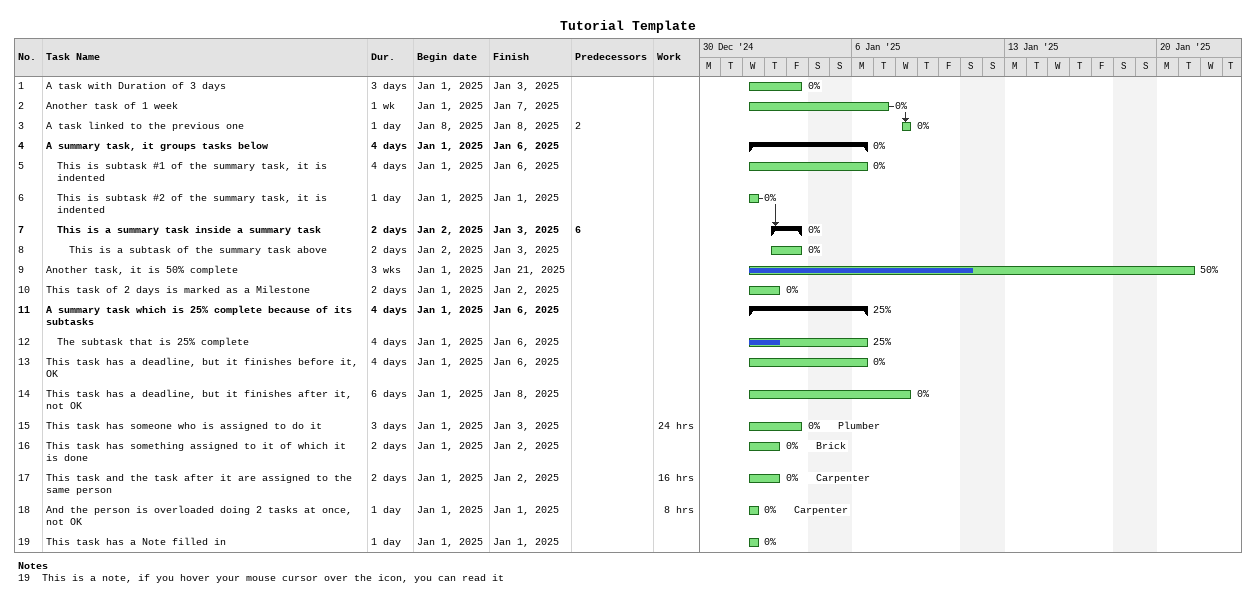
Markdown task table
Tutorial Template

| ID | Level | Task | Duration | Start | Finish | Predecessors | Resources | % complete | Work (h) |
|---|---|---|---|---|---|---|---|---|---|
| 1 | 1 | A task with Duration of 3 days | 3d | 2025-01-01 | 2025-01-03 |  |  | 0 |  |
| 2 | 1 | Another task of 1 week | 1w | 2025-01-01 | 2025-01-07 |  |  | 0 |  |
| 3 | 1 | A task linked to the previous one | 1d | 2025-01-08 | 2025-01-08 | 2 |  | 0 |  |
| 4 | 1 | **A summary task, it groups tasks below** | 4d | 2025-01-01 | 2025-01-06 |  |  | 0 |  |
| 5 | 2 | This is subtask #1 of the summary task, it is indented | 4d | 2025-01-01 | 2025-01-06 |  |  | 0 |  |
| 6 | 2 | This is subtask #2 of the summary task, it is indented | 1d | 2025-01-01 | 2025-01-01 |  |  | 0 |  |
| 7 | 2 | **This is a summary task inside a summary task** | 2d | 2025-01-02 | 2025-01-03 | 6 |  | 0 |  |
| 8 | 3 | This is a subtask of the summary task above | 2d | 2025-01-02 | 2025-01-03 |  |  | 0 |  |
| 9 | 1 | Another task, it is 50% complete | 3w | 2025-01-01 | 2025-01-21 |  |  | 50 |  |
| 10 | 1 | This task of 2 days is marked as a Milestone | 2d | 2025-01-01 | 2025-01-02 |  |  | 0 |  |
| 11 | 1 | **A summary task which is 25% complete because of its subtasks** | 4d | 2025-01-01 | 2025-01-06 |  |  | 25 |  |
| 12 | 2 | The subtask that is 25% complete | 4d | 2025-01-01 | 2025-01-06 |  |  | 25 |  |
| 13 | 1 | This task has a deadline, but it finishes before it, OK | 4d | 2025-01-01 | 2025-01-06 |  |  | 0 |  |
| 14 | 1 | This task has a deadline, but it finishes after it, not OK | 6d | 2025-01-01 | 2025-01-08 |  |  | 0 |  |
| 15 | 1 | This task has someone who is assigned to do it | 3d | 2025-01-01 | 2025-01-03 |  | Plumber | 0 | 24 |
| 16 | 1 | This task has something assigned to it of which it is done | 2d | 2025-01-01 | 2025-01-02 |  | Brick | 0 |  |
| 17 | 1 | This task and the task after it are assigned to the same person | 2d | 2025-01-01 | 2025-01-02 |  | Carpenter | 0 | 16 |
| 18 | 1 | And the person is overloaded doing 2 tasks at once, not OK | 1d | 2025-01-01 | 2025-01-01 |  | Carpenter | 0 | 8 |
| 19 | 1 | This task has a Note filled in | 1d | 2025-01-01 | 2025-01-01 |  |  | 0 |  |

Notes
- 19: This is a note, if you hover your mouse cursor over the icon, you can read it
